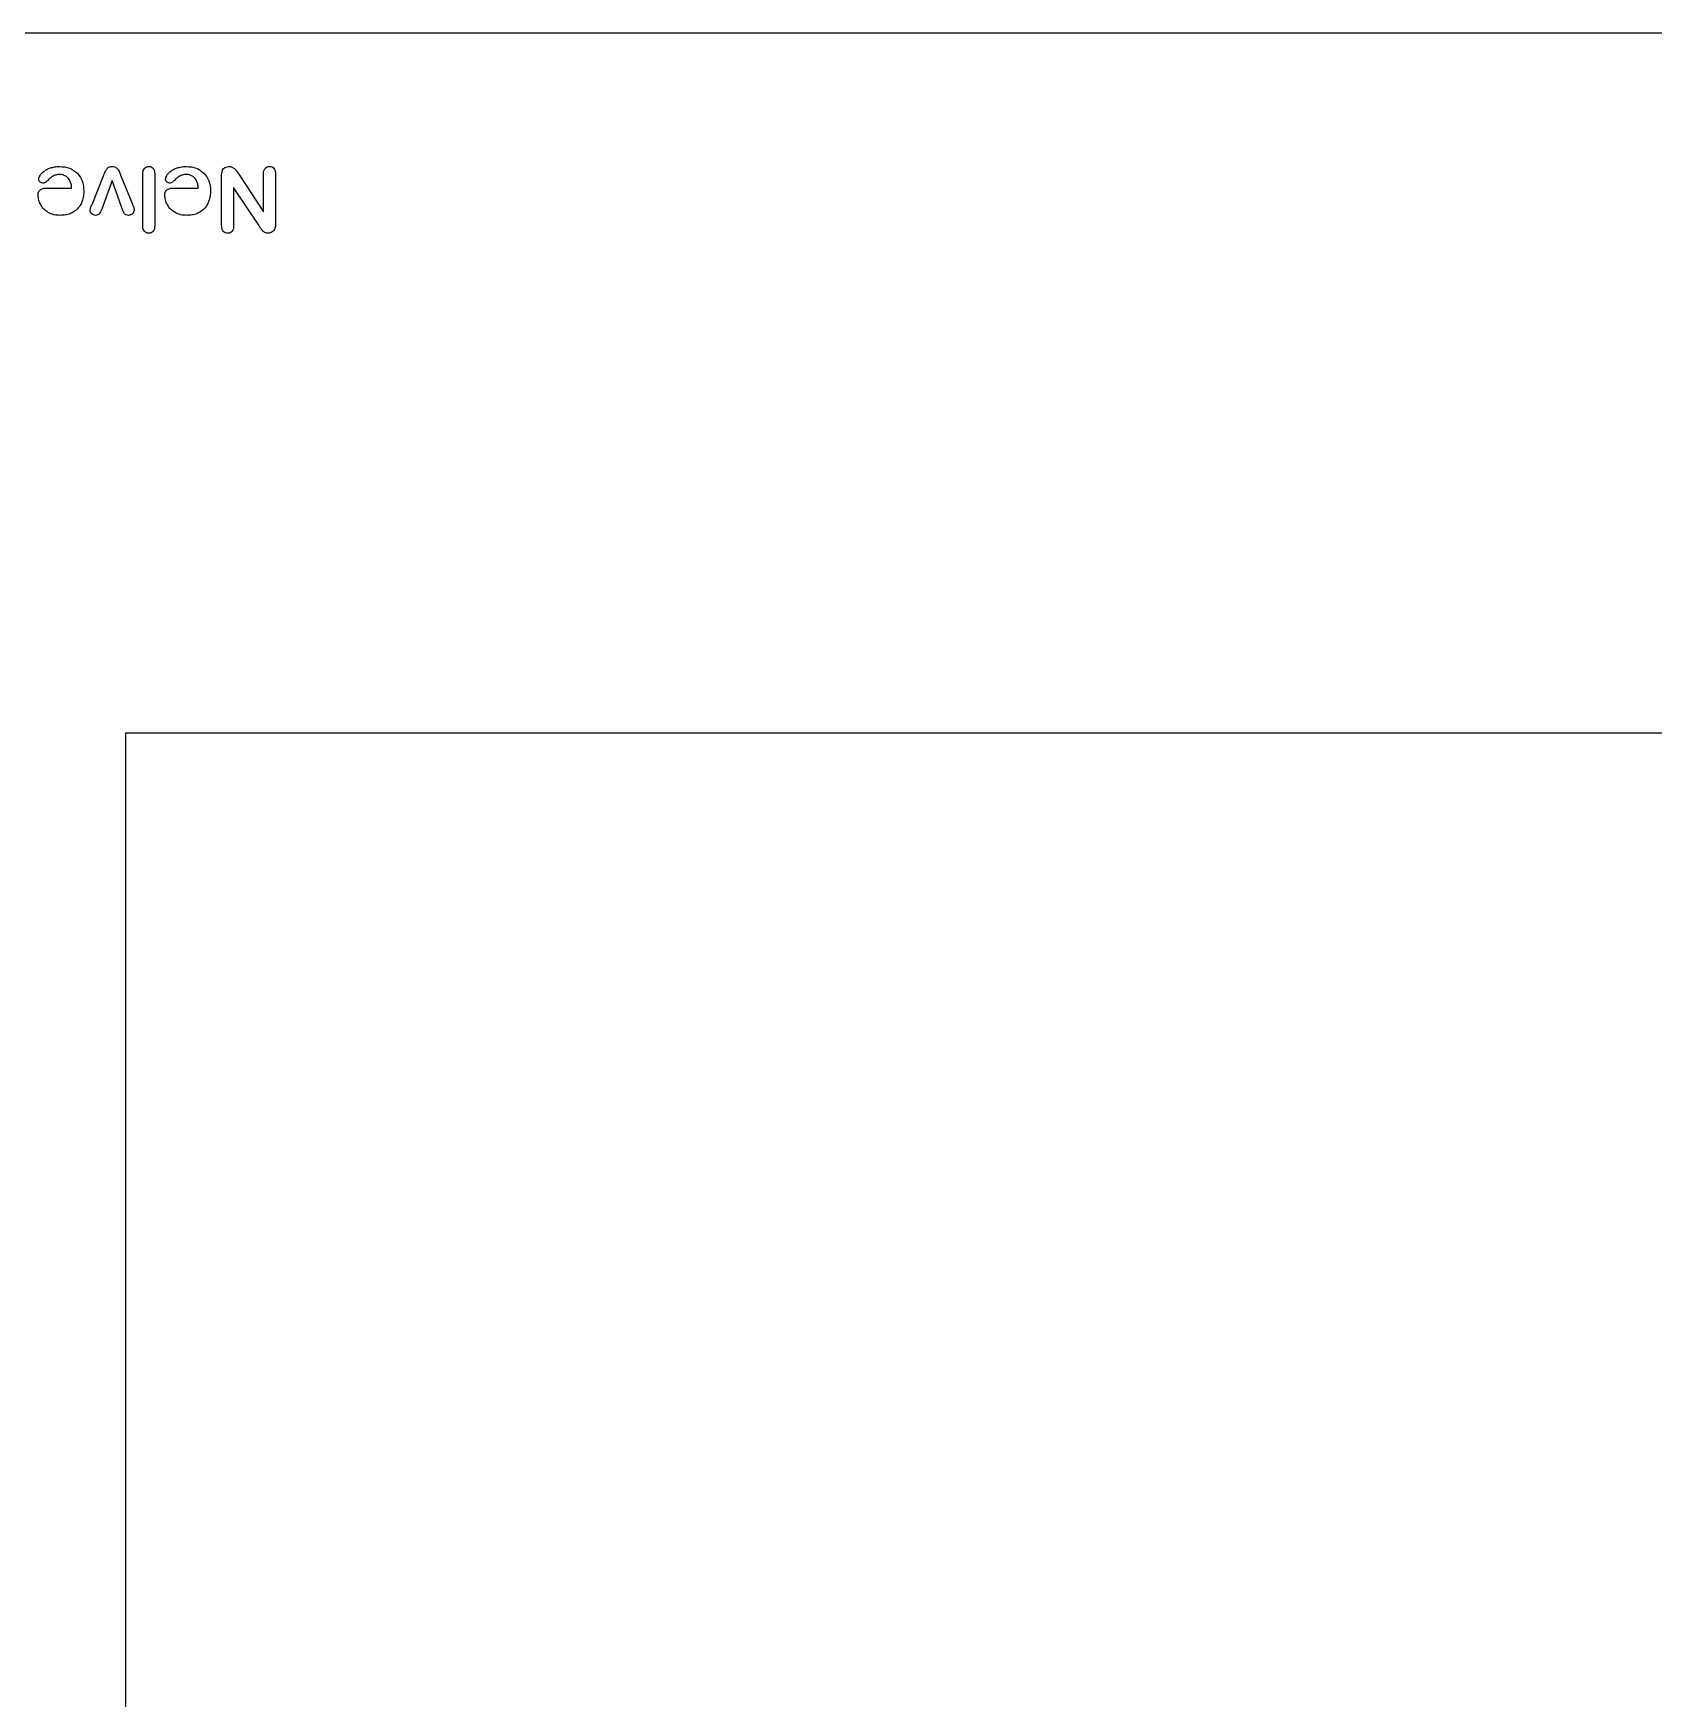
# Model space of a CAD drawing. Header units: millimetres. Extents: x -300 to 0, y -200 to 0.
# Drawn here: x -194.5 to -97.3, y -100 to 0 of the extents above; entities that cross this region are included whole.
import ezdxf

# ---------------------------------------------------------------- set-up
doc = ezdxf.new("R2010")
doc.units = ezdxf.units.MM
doc.layers.get('0').update_dxf_attribs({"linetype": 'CONTINUOUS'})

msp = doc.modelspace()

# ---------------------------------------------------------------- linework, layer by layer
for p, q in [((-191.02, -10.27), (-190.33, -8.55)), ((-189.81, -8.84), (-190.44, -10.55)), ((-189.23, -10.48), (-189.81, -8.84)), ((-189.29, -8.55), (-188.6, -10.25)), ((-187.98, -11.56), (-187.98, -8.44)), ((-187.26, -8.44), (-187.26, -11.56)), ((-183.24, -11.55), (-183.24, -8.51)), ((-182.2, -8.46), (-180.73, -10.72)), ((-180.73, -10.72), (-180.73, -8.45)), ((-180, -8.45), (-180, -11.43)), ((-193.66, -9.29), (-192.25, -9.29)), ((-186.06, -9.29), (-184.65, -9.29)), ((-181.01, -11.53), (-182.52, -9.25)), ((-182.52, -9.25), (-182.52, -11.55))]:
    msp.add_line(p, q)
msp.add_lwpolyline([(-283, 0, 0.41421), (-300, -17), (-300, -183, 0.41421), (-283, -200), (-17, -200, 0.41421), (0, -183), (0, -17, 0.41421), (-17, 0)], format="xyb", close=True)
msp.add_lwpolyline([(-22, -144), (-189, -144), (-189, -42), (-22, -42)], close=True)
for points, knots in [([(-193.51, -8.08), (-193.43, -8.06), (-193.26, -8.01), (-193.07, -8), (-192.98, -8)], [0, 0, 0, 0, 0.0256952, 0.0543257, 0.0543257, 0.0543257, 0.0543257]), ([(-192.98, -8), (-192.77, -8.01), (-192.36, -8.03), (-192.05, -8.28), (-191.9, -8.4)], [0, 0, 0, 0, 0.062464, 0.117412, 0.117412, 0.117412, 0.117412]), ([(-190.01, -8.04), (-189.98, -8.03), (-189.92, -8), (-189.85, -8), (-189.81, -8)], [0, 0, 0, 0, 0.0097047, 0.0207118, 0.0207118, 0.0207118, 0.0207118]), ([(-189.81, -8), (-189.77, -8), (-189.68, -8.01), (-189.6, -8.05), (-189.57, -8.07)], [0, 0, 0, 0, 0.0138925, 0.0258121, 0.0258121, 0.0258121, 0.0258121]), ([(-187.87, -8.11), (-187.84, -8.08), (-187.76, -8.01), (-187.66, -8), (-187.61, -8)], [0, 0, 0, 0, 0.0141096, 0.0289362, 0.0289362, 0.0289362, 0.0289362]), ([(-187.61, -8), (-187.56, -8), (-187.46, -8.01), (-187.39, -8.08), (-187.35, -8.11)], [0, 0, 0, 0, 0.014657, 0.0289448, 0.0289448, 0.0289448, 0.0289448]), ([(-185.91, -8.08), (-185.83, -8.06), (-185.65, -8.01), (-185.47, -8), (-185.37, -8)], [0, 0, 0, 0, 0.0256953, 0.0543257, 0.0543257, 0.0543257, 0.0543257]), ([(-185.37, -8), (-185.16, -8.01), (-184.76, -8.03), (-184.44, -8.28), (-184.3, -8.4)], [0, 0, 0, 0, 0.062464, 0.117412, 0.117412, 0.117412, 0.117412]), ([(-183.24, -8.51), (-183.23, -8.36), (-183.2, -8.08), (-182.94, -8.03), (-182.82, -8)], [0, 0, 0, 0, 0.039624, 0.0737499, 0.0737499, 0.0737499, 0.0737499]), ([(-182.82, -8), (-182.78, -8), (-182.72, -8), (-182.66, -8.02), (-182.63, -8.03)], [0, 0, 0, 0, 0.0100576, 0.0193376, 0.0193376, 0.0193376, 0.0193376]), ([(-180.63, -8.11), (-180.59, -8.08), (-180.52, -8.01), (-180.42, -8), (-180.37, -8)], [0, 0, 0, 0, 0.0145007, 0.0294166, 0.0294166, 0.0294166, 0.0294166]), ([(-180.37, -8), (-180.31, -8), (-180.21, -8.01), (-180.14, -8.08), (-180.1, -8.11)], [0, 0, 0, 0, 0.0152399, 0.0296872, 0.0296872, 0.0296872, 0.0296872]), ([(-194.21, -8.76), (-194.21, -8.72), (-194.2, -8.64), (-194.16, -8.57), (-194.13, -8.53)], [0, 0, 0, 0, 0.010791, 0.0243957, 0.0243957, 0.0243957, 0.0243957]), ([(-194.14, -8.93), (-194.16, -8.91), (-194.2, -8.86), (-194.21, -8.79), (-194.21, -8.76)], [0, 0, 0, 0, 0.0089488, 0.0189259, 0.0189259, 0.0189259, 0.0189259]), ([(-193.96, -8.99), (-194, -8.99), (-194.06, -8.98), (-194.12, -8.95), (-194.14, -8.93)], [0, 0, 0, 0, 0.0101405, 0.0192713, 0.0192713, 0.0192713, 0.0192713]), ([(-194.13, -8.53), (-194.1, -8.48), (-194.04, -8.39), (-193.95, -8.32), (-193.9, -8.28)], [0, 0, 0, 0, 0.0159632, 0.0343153, 0.0343153, 0.0343153, 0.0343153]), ([(-193.8, -8.94), (-193.83, -8.96), (-193.87, -8.99), (-193.93, -8.99), (-193.96, -8.99)], [0, 0, 0, 0, 0.0076129, 0.0167929, 0.0167929, 0.0167929, 0.0167929]), ([(-193.9, -8.28), (-193.85, -8.24), (-193.73, -8.16), (-193.59, -8.11), (-193.51, -8.08)], [0, 0, 0, 0, 0.0204799, 0.0436937, 0.0436937, 0.0436937, 0.0436937]), ([(-193.59, -8.74), (-193.62, -8.77), (-193.69, -8.84), (-193.76, -8.9), (-193.8, -8.94)], [0, 0, 0, 0, 0.0130322, 0.0296947, 0.0296947, 0.0296947, 0.0296947]), ([(-193.4, -8.6), (-193.43, -8.62), (-193.5, -8.67), (-193.56, -8.72), (-193.59, -8.74)], [0, 0, 0, 0, 0.011786, 0.0231801, 0.0231801, 0.0231801, 0.0231801]), ([(-193.19, -8.51), (-193.23, -8.52), (-193.3, -8.54), (-193.37, -8.58), (-193.4, -8.6)], [0, 0, 0, 0, 0.0113335, 0.0229627, 0.0229627, 0.0229627, 0.0229627]), ([(-192.96, -8.48), (-193, -8.48), (-193.08, -8.48), (-193.16, -8.5), (-193.19, -8.51)], [0, 0, 0, 0, 0.0123564, 0.0237147, 0.0237147, 0.0237147, 0.0237147]), ([(-192.6, -8.57), (-192.66, -8.54), (-192.77, -8.49), (-192.9, -8.48), (-192.96, -8.48)], [0, 0, 0, 0, 0.0183278, 0.0369495, 0.0369495, 0.0369495, 0.0369495]), ([(-192.35, -8.85), (-192.38, -8.8), (-192.45, -8.68), (-192.55, -8.61), (-192.6, -8.57)], [0, 0, 0, 0, 0.019925, 0.0384804, 0.0384804, 0.0384804, 0.0384804]), ([(-192.25, -9.29), (-192.25, -9.21), (-192.26, -9.06), (-192.32, -8.92), (-192.35, -8.85)], [0, 0, 0, 0, 0.02323, 0.044657, 0.044657, 0.044657, 0.044657]), ([(-191.9, -8.4), (-191.79, -8.55), (-191.55, -8.86), (-191.53, -9.26), (-191.51, -9.47)], [0, 0, 0, 0, 0.05486, 0.116371, 0.116371, 0.116371, 0.116371]), ([(-190.33, -8.55), (-190.32, -8.52), (-190.3, -8.46), (-190.27, -8.4), (-190.26, -8.36)], [0, 0, 0, 0, 0.0090276, 0.0202362, 0.0202362, 0.0202362, 0.0202362]), ([(-190.26, -8.36), (-190.24, -8.33), (-190.21, -8.26), (-190.17, -8.2), (-190.15, -8.17)], [0, 0, 0, 0, 0.0116007, 0.0221104, 0.0221104, 0.0221104, 0.0221104]), ([(-190.15, -8.17), (-190.13, -8.14), (-190.09, -8.09), (-190.04, -8.06), (-190.01, -8.04)], [0, 0, 0, 0, 0.0094385, 0.0188253, 0.0188253, 0.0188253, 0.0188253]), ([(-189.57, -8.07), (-189.54, -8.09), (-189.49, -8.14), (-189.45, -8.19), (-189.43, -8.22)], [0, 0, 0, 0, 0.0107795, 0.0204796, 0.0204796, 0.0204796, 0.0204796]), ([(-189.43, -8.22), (-189.41, -8.26), (-189.36, -8.37), (-189.32, -8.48), (-189.29, -8.55)], [0, 0, 0, 0, 0.0137245, 0.0360362, 0.0360362, 0.0360362, 0.0360362]), ([(-187.98, -8.44), (-187.97, -8.37), (-187.97, -8.25), (-187.9, -8.15), (-187.87, -8.11)], [0, 0, 0, 0, 0.0193669, 0.0351664, 0.0351664, 0.0351664, 0.0351664]), ([(-187.35, -8.11), (-187.33, -8.16), (-187.26, -8.26), (-187.26, -8.37), (-187.26, -8.44)], [0, 0, 0, 0, 0.01561, 0.0344364, 0.0344364, 0.0344364, 0.0344364]), ([(-186.61, -8.76), (-186.6, -8.72), (-186.59, -8.64), (-186.55, -8.57), (-186.53, -8.53)], [0, 0, 0, 0, 0.010791, 0.0243957, 0.0243957, 0.0243957, 0.0243957]), ([(-186.54, -8.93), (-186.56, -8.91), (-186.6, -8.86), (-186.6, -8.79), (-186.61, -8.76)], [0, 0, 0, 0, 0.0089488, 0.0189259, 0.0189259, 0.0189259, 0.0189259]), ([(-186.36, -8.99), (-186.39, -8.99), (-186.46, -8.98), (-186.51, -8.95), (-186.54, -8.93)], [0, 0, 0, 0, 0.0101405, 0.0192713, 0.0192713, 0.0192713, 0.0192713]), ([(-186.53, -8.53), (-186.5, -8.48), (-186.43, -8.39), (-186.35, -8.32), (-186.3, -8.28)], [0, 0, 0, 0, 0.0159632, 0.0343153, 0.0343153, 0.0343153, 0.0343153]), ([(-186.2, -8.94), (-186.22, -8.96), (-186.27, -8.99), (-186.33, -8.99), (-186.36, -8.99)], [0, 0, 0, 0, 0.007613, 0.016793, 0.016793, 0.016793, 0.016793]), ([(-186.3, -8.28), (-186.24, -8.24), (-186.12, -8.16), (-185.98, -8.11), (-185.91, -8.08)], [0, 0, 0, 0, 0.0204798, 0.0436937, 0.0436937, 0.0436937, 0.0436937]), ([(-185.98, -8.74), (-186.01, -8.77), (-186.09, -8.84), (-186.16, -8.9), (-186.2, -8.94)], [0, 0, 0, 0, 0.0130322, 0.0296947, 0.0296947, 0.0296947, 0.0296947]), ([(-185.8, -8.6), (-185.83, -8.62), (-185.89, -8.67), (-185.95, -8.72), (-185.98, -8.74)], [0, 0, 0, 0, 0.011786, 0.0231801, 0.0231801, 0.0231801, 0.0231801]), ([(-185.59, -8.51), (-185.62, -8.52), (-185.7, -8.54), (-185.76, -8.58), (-185.8, -8.6)], [0, 0, 0, 0, 0.0113336, 0.0229627, 0.0229627, 0.0229627, 0.0229627]), ([(-185.35, -8.48), (-185.39, -8.48), (-185.47, -8.48), (-185.55, -8.5), (-185.59, -8.51)], [0, 0, 0, 0, 0.0123564, 0.0237147, 0.0237147, 0.0237147, 0.0237147]), ([(-185, -8.57), (-185.06, -8.54), (-185.17, -8.49), (-185.29, -8.48), (-185.35, -8.48)], [0, 0, 0, 0, 0.0183278, 0.0369495, 0.0369495, 0.0369495, 0.0369495]), ([(-184.74, -8.85), (-184.78, -8.8), (-184.84, -8.68), (-184.95, -8.61), (-185, -8.57)], [0, 0, 0, 0, 0.019925, 0.0384805, 0.0384805, 0.0384805, 0.0384805]), ([(-184.65, -9.29), (-184.65, -9.21), (-184.66, -9.06), (-184.72, -8.92), (-184.74, -8.85)], [0, 0, 0, 0, 0.02323, 0.044657, 0.044657, 0.044657, 0.044657]), ([(-184.3, -8.4), (-184.18, -8.55), (-183.95, -8.86), (-183.92, -9.26), (-183.91, -9.47)], [0, 0, 0, 0, 0.05486, 0.116371, 0.116371, 0.116371, 0.116371]), ([(-182.63, -8.03), (-182.6, -8.04), (-182.54, -8.07), (-182.49, -8.11), (-182.47, -8.13)], [0, 0, 0, 0, 0.00903, 0.0185552, 0.0185552, 0.0185552, 0.0185552]), ([(-182.47, -8.13), (-182.44, -8.15), (-182.39, -8.2), (-182.35, -8.25), (-182.33, -8.28)], [0, 0, 0, 0, 0.0100749, 0.0205827, 0.0205827, 0.0205827, 0.0205827]), ([(-182.33, -8.28), (-182.31, -8.31), (-182.27, -8.37), (-182.22, -8.43), (-182.2, -8.46)], [0, 0, 0, 0, 0.0110348, 0.0221779, 0.0221779, 0.0221779, 0.0221779]), ([(-180.73, -8.45), (-180.73, -8.38), (-180.73, -8.26), (-180.66, -8.16), (-180.63, -8.11)], [0, 0, 0, 0, 0.0196284, 0.0356587, 0.0356587, 0.0356587, 0.0356587]), ([(-180.1, -8.11), (-180.07, -8.16), (-180.01, -8.26), (-180, -8.38), (-180, -8.45)], [0, 0, 0, 0, 0.0160524, 0.0355414, 0.0355414, 0.0355414, 0.0355414]), ([(-194.25, -9.72), (-194.25, -9.64), (-194.25, -9.5), (-194.14, -9.41), (-194.1, -9.37)], [0, 0, 0, 0, 0.0227626, 0.040183, 0.040183, 0.040183, 0.040183]), ([(-194.1, -10.3), (-194.15, -10.2), (-194.23, -10.02), (-194.25, -9.82), (-194.25, -9.72)], [0, 0, 0, 0, 0.0306473, 0.0599136, 0.0599136, 0.0599136, 0.0599136]), ([(-194.1, -9.37), (-194.04, -9.34), (-193.89, -9.29), (-193.74, -9.29), (-193.66, -9.29)], [0, 0, 0, 0, 0.0196517, 0.0447957, 0.0447957, 0.0447957, 0.0447957]), ([(-191.51, -9.47), (-191.52, -9.57), (-191.52, -9.77), (-191.58, -9.97), (-191.61, -10.06)], [0, 0, 0, 0, 0.0308304, 0.0600755, 0.0600755, 0.0600755, 0.0600755]), ([(-186.65, -9.72), (-186.65, -9.64), (-186.64, -9.5), (-186.54, -9.41), (-186.49, -9.37)], [0, 0, 0, 0, 0.0227626, 0.040183, 0.040183, 0.040183, 0.040183]), ([(-186.5, -10.3), (-186.54, -10.2), (-186.63, -10.02), (-186.64, -9.82), (-186.65, -9.72)], [0, 0, 0, 0, 0.0306473, 0.0599136, 0.0599136, 0.0599136, 0.0599136]), ([(-186.49, -9.37), (-186.43, -9.34), (-186.29, -9.29), (-186.14, -9.29), (-186.06, -9.29)], [0, 0, 0, 0, 0.0196517, 0.0447957, 0.0447957, 0.0447957, 0.0447957]), ([(-183.91, -9.47), (-183.91, -9.57), (-183.92, -9.77), (-183.98, -9.97), (-184.01, -10.06)], [0, 0, 0, 0, 0.0308304, 0.0600754, 0.0600754, 0.0600754, 0.0600754]), ([(-193.65, -10.75), (-193.74, -10.69), (-193.93, -10.57), (-194.05, -10.39), (-194.1, -10.3)], [0, 0, 0, 0, 0.0334055, 0.0652008, 0.0652008, 0.0652008, 0.0652008]), ([(-192.93, -10.93), (-193.06, -10.93), (-193.31, -10.92), (-193.54, -10.81), (-193.65, -10.75)], [0, 0, 0, 0, 0.039438, 0.0751812, 0.0751812, 0.0751812, 0.0751812]), ([(-192.34, -10.83), (-192.43, -10.86), (-192.62, -10.92), (-192.82, -10.93), (-192.93, -10.93)], [0, 0, 0, 0, 0.0291938, 0.0603086, 0.0603086, 0.0603086, 0.0603086]), ([(-191.89, -10.53), (-191.95, -10.59), (-192.08, -10.72), (-192.25, -10.79), (-192.34, -10.83)], [0, 0, 0, 0, 0.0266302, 0.0542139, 0.0542139, 0.0542139, 0.0542139]), ([(-191.61, -10.06), (-191.64, -10.15), (-191.71, -10.32), (-191.83, -10.46), (-191.89, -10.53)], [0, 0, 0, 0, 0.028011, 0.0548317, 0.0548317, 0.0548317, 0.0548317]), ([(-191.13, -10.62), (-191.13, -10.61), (-191.13, -10.57), (-191.12, -10.53), (-191.11, -10.51)], [0, 0, 0, 0, 0.0051658, 0.0112619, 0.0112619, 0.0112619, 0.0112619]), ([(-191.03, -10.84), (-191.06, -10.81), (-191.12, -10.74), (-191.13, -10.66), (-191.13, -10.62)], [0, 0, 0, 0, 0.0123621, 0.0240318, 0.0240318, 0.0240318, 0.0240318]), ([(-191.11, -10.51), (-191.11, -10.49), (-191.1, -10.45), (-191.08, -10.41), (-191.07, -10.39)], [0, 0, 0, 0, 0.0063879, 0.0125257, 0.0125257, 0.0125257, 0.0125257]), ([(-191.07, -10.39), (-191.07, -10.37), (-191.05, -10.33), (-191.03, -10.29), (-191.02, -10.27)], [0, 0, 0, 0, 0.0063698, 0.0136212, 0.0136212, 0.0136212, 0.0136212]), ([(-190.8, -10.93), (-190.85, -10.93), (-190.93, -10.92), (-191, -10.86), (-191.03, -10.84)], [0, 0, 0, 0, 0.0128736, 0.0254974, 0.0254974, 0.0254974, 0.0254974]), ([(-190.59, -10.84), (-190.61, -10.87), (-190.68, -10.92), (-190.76, -10.93), (-190.8, -10.93)], [0, 0, 0, 0, 0.0110962, 0.0239467, 0.0239467, 0.0239467, 0.0239467]), ([(-190.44, -10.55), (-190.46, -10.61), (-190.5, -10.71), (-190.56, -10.8), (-190.59, -10.84)], [0, 0, 0, 0, 0.0190126, 0.0325562, 0.0325562, 0.0325562, 0.0325562]), ([(-189.08, -10.83), (-189.1, -10.78), (-189.17, -10.67), (-189.21, -10.55), (-189.23, -10.48)], [0, 0, 0, 0, 0.0155486, 0.0377602, 0.0377602, 0.0377602, 0.0377602]), ([(-188.83, -10.93), (-188.89, -10.93), (-188.98, -10.92), (-189.05, -10.86), (-189.08, -10.83)], [0, 0, 0, 0, 0.015323, 0.0275107, 0.0275107, 0.0275107, 0.0275107]), ([(-188.66, -10.88), (-188.69, -10.9), (-188.74, -10.92), (-188.8, -10.93), (-188.83, -10.93)], [0, 0, 0, 0, 0.0089819, 0.0179657, 0.0179657, 0.0179657, 0.0179657]), ([(-188.54, -10.76), (-188.55, -10.79), (-188.59, -10.83), (-188.64, -10.87), (-188.66, -10.88)], [0, 0, 0, 0, 0.0085401, 0.0173135, 0.0173135, 0.0173135, 0.0173135]), ([(-188.6, -10.25), (-188.59, -10.27), (-188.58, -10.31), (-188.56, -10.35), (-188.55, -10.37)], [0, 0, 0, 0, 0.0067865, 0.0136216, 0.0136216, 0.0136216, 0.0136216]), ([(-188.55, -10.37), (-188.54, -10.4), (-188.53, -10.44), (-188.52, -10.48), (-188.51, -10.5)], [0, 0, 0, 0, 0.0067801, 0.0136037, 0.0136037, 0.0136037, 0.0136037]), ([(-188.49, -10.62), (-188.5, -10.64), (-188.5, -10.69), (-188.53, -10.74), (-188.54, -10.76)], [0, 0, 0, 0, 0.0074073, 0.0153453, 0.0153453, 0.0153453, 0.0153453]), ([(-188.51, -10.5), (-188.5, -10.52), (-188.5, -10.56), (-188.49, -10.6), (-188.49, -10.62)], [0, 0, 0, 0, 0.0062484, 0.0114745, 0.0114745, 0.0114745, 0.0114745]), ([(-186.04, -10.75), (-186.14, -10.69), (-186.32, -10.57), (-186.44, -10.39), (-186.5, -10.3)], [0, 0, 0, 0, 0.0334054, 0.0652007, 0.0652007, 0.0652007, 0.0652007]), ([(-185.32, -10.93), (-185.45, -10.93), (-185.71, -10.92), (-185.94, -10.81), (-186.04, -10.75)], [0, 0, 0, 0, 0.039438, 0.0751812, 0.0751812, 0.0751812, 0.0751812]), ([(-184.73, -10.83), (-184.82, -10.86), (-185.02, -10.92), (-185.22, -10.93), (-185.32, -10.93)], [0, 0, 0, 0, 0.0291938, 0.0603086, 0.0603086, 0.0603086, 0.0603086]), ([(-184.28, -10.53), (-184.35, -10.59), (-184.48, -10.72), (-184.65, -10.79), (-184.73, -10.83)], [0, 0, 0, 0, 0.0266302, 0.0542139, 0.0542139, 0.0542139, 0.0542139]), ([(-184.01, -10.06), (-184.04, -10.15), (-184.11, -10.32), (-184.22, -10.46), (-184.28, -10.53)], [0, 0, 0, 0, 0.028011, 0.0548317, 0.0548317, 0.0548317, 0.0548317]), ([(-187.88, -11.89), (-187.91, -11.85), (-187.97, -11.75), (-187.97, -11.63), (-187.98, -11.56)], [0, 0, 0, 0, 0.0155303, 0.0348232, 0.0348232, 0.0348232, 0.0348232]), ([(-187.61, -12), (-187.66, -12), (-187.76, -11.99), (-187.84, -11.92), (-187.88, -11.89)], [0, 0, 0, 0, 0.0150332, 0.0293111, 0.0293111, 0.0293111, 0.0293111]), ([(-187.35, -11.89), (-187.39, -11.92), (-187.46, -11.99), (-187.56, -12), (-187.61, -12)], [0, 0, 0, 0, 0.0141175, 0.0290859, 0.0290859, 0.0290859, 0.0290859]), ([(-187.26, -11.56), (-187.26, -11.63), (-187.26, -11.74), (-187.32, -11.84), (-187.35, -11.89)], [0, 0, 0, 0, 0.0191452, 0.0346048, 0.0346048, 0.0346048, 0.0346048]), ([(-183.14, -11.89), (-183.17, -11.84), (-183.23, -11.74), (-183.24, -11.62), (-183.24, -11.55)], [0, 0, 0, 0, 0.0157266, 0.0354691, 0.0354691, 0.0354691, 0.0354691]), ([(-182.87, -12), (-182.93, -12), (-183.03, -11.99), (-183.1, -11.92), (-183.14, -11.89)], [0, 0, 0, 0, 0.0153695, 0.0297104, 0.0297104, 0.0297104, 0.0297104]), ([(-182.61, -11.89), (-182.65, -11.92), (-182.72, -11.99), (-182.82, -12), (-182.87, -12)], [0, 0, 0, 0, 0.0142349, 0.0292156, 0.0292156, 0.0292156, 0.0292156]), ([(-182.52, -11.55), (-182.52, -11.62), (-182.52, -11.74), (-182.58, -11.84), (-182.61, -11.89)], [0, 0, 0, 0, 0.0197344, 0.0353699, 0.0353699, 0.0353699, 0.0353699]), ([(-180.89, -11.72), (-180.91, -11.69), (-180.95, -11.63), (-180.99, -11.56), (-181.01, -11.53)], [0, 0, 0, 0, 0.0112521, 0.0229083, 0.0229083, 0.0229083, 0.0229083]), ([(-180.77, -11.87), (-180.79, -11.85), (-180.83, -11.8), (-180.87, -11.75), (-180.89, -11.72)], [0, 0, 0, 0, 0.0088363, 0.0190282, 0.0190282, 0.0190282, 0.0190282]), ([(-180.64, -11.97), (-180.66, -11.95), (-180.71, -11.93), (-180.75, -11.89), (-180.77, -11.87)], [0, 0, 0, 0, 0.0081818, 0.0161808, 0.0161808, 0.0161808, 0.0161808]), ([(-180.46, -12), (-180.49, -12), (-180.55, -12), (-180.61, -11.98), (-180.64, -11.97)], [0, 0, 0, 0, 0.0098001, 0.0183746, 0.0183746, 0.0183746, 0.0183746]), ([(-180.21, -11.92), (-180.25, -11.95), (-180.33, -11.99), (-180.41, -12), (-180.46, -12)], [0, 0, 0, 0, 0.0133659, 0.0265007, 0.0265007, 0.0265007, 0.0265007]), ([(-180.04, -11.73), (-180.06, -11.77), (-180.1, -11.85), (-180.17, -11.9), (-180.21, -11.92)], [0, 0, 0, 0, 0.0126487, 0.025749, 0.025749, 0.025749, 0.025749]), ([(-180, -11.43), (-180, -11.49), (-180, -11.59), (-180.03, -11.69), (-180.04, -11.73)], [0, 0, 0, 0, 0.0169853, 0.0302321, 0.0302321, 0.0302321, 0.0302321])]:
    msp.add_open_spline(points, degree=3, knots=knots)

doc.saveas('drawing.dxf')
